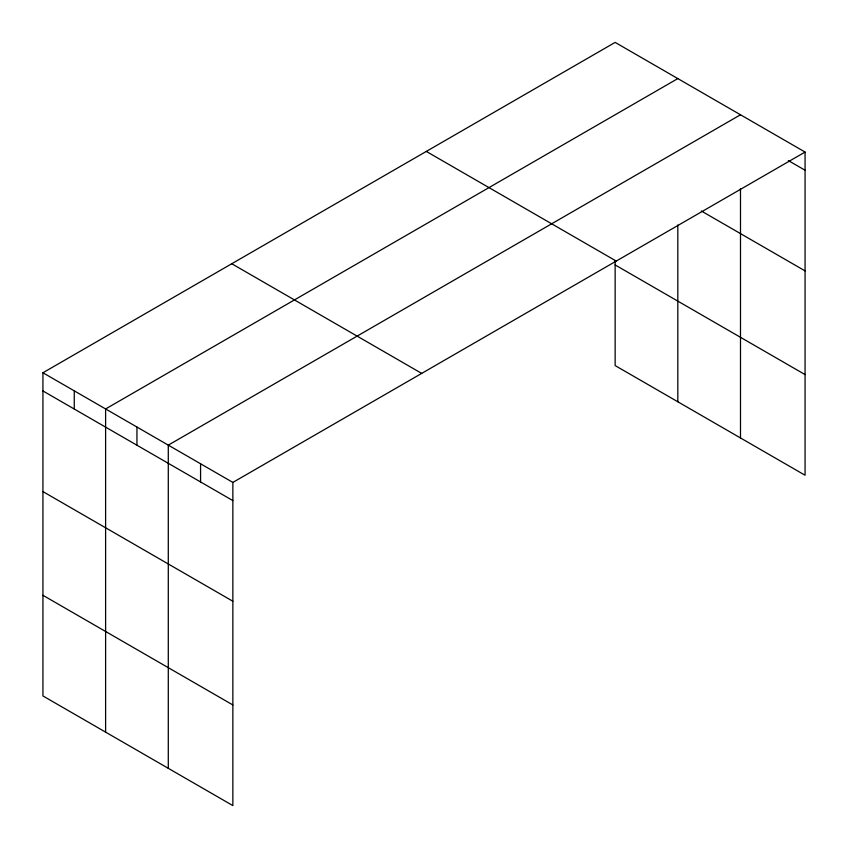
<?xml version="1.0" encoding="UTF-8"?>
<svg xmlns="http://www.w3.org/2000/svg" width="848" height="848" viewBox="0 0 848 848"><rect width="100%" height="100%" fill="white"/><g stroke="black" fill="none" stroke-linecap="round" stroke-linejoin="round"><path stroke-width="1.27" d="M805.07 152.057L615.139 42.4L42.93 372.76L42.93 695.943L232.861 805.6L232.861 482.417L805.07 152.057L805.07 475.24L615.139 365.583L615.139 260.993M740.495 188.574L740.495 437.96M677.817 78.588L105.608 408.948L105.608 732.131M740.495 114.777L168.286 445.136L168.286 768.32M788.375 160.601L805.07 170.236M701.317 210.993L805.07 270.894M426.311 151.421L616.242 261.078M615.139 264.936L805.07 374.593M231.758 263.739L421.689 373.396M42.93 372.76L232.861 482.417M42.93 390.939L232.861 500.596M42.93 491.596L232.861 601.253M42.93 595.296L232.861 704.953M677.817 224.985L677.817 401.772M200.573 463.782L200.573 481.961M136.941 427.042L136.941 445.221M74.264 390.854L74.264 409.033"/></g></svg>
